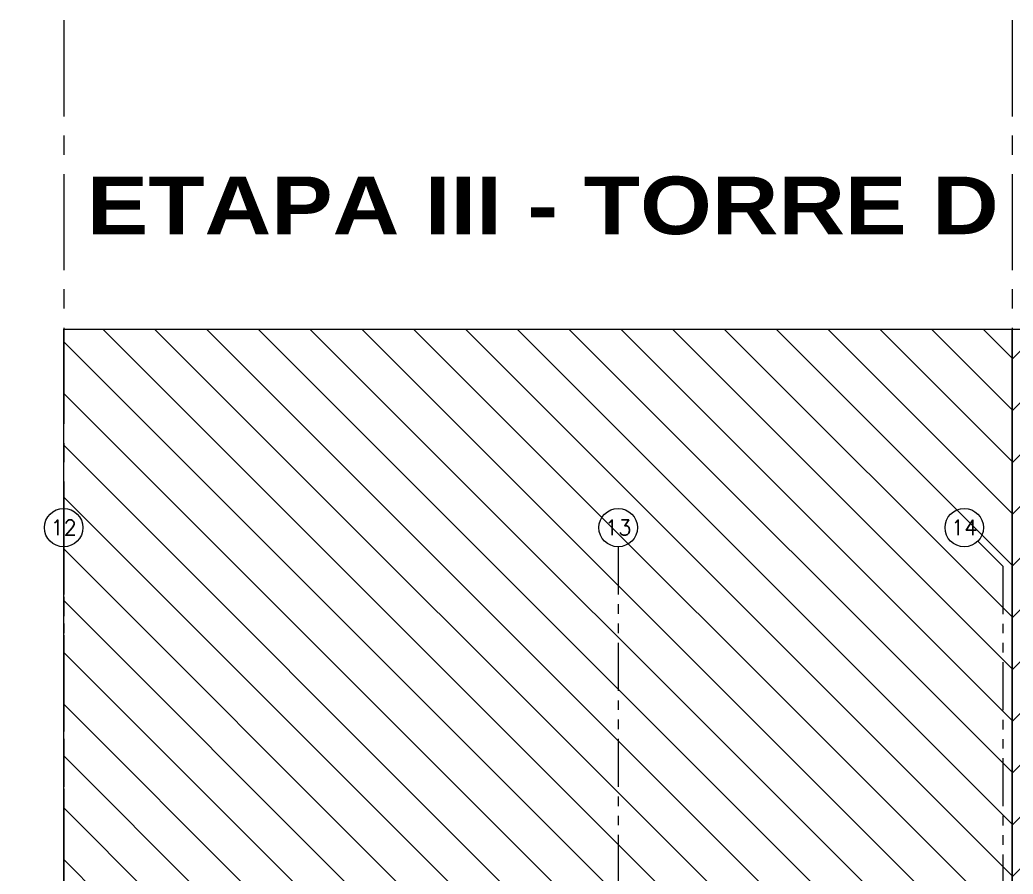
# Model space of a CAD drawing. Header units: millimetres. Extents: x 226317 to 226469, y 8188100 to 8188260.
# Drawn here: x 226414.7 to 226427.62, y 8188209.19 to 8188220.31 of the extents above; entities that cross this region are included whole.
import ezdxf
from ezdxf.enums import TextEntityAlignment as Align

# ---------------------------------------------------------------- set-up
doc = ezdxf.new("R2010")
doc.units = ezdxf.units.MM
for name, pattern in [('CENTER', [2, 1.25, -0.25, 0.25, -0.25]), ('HIDDEN2', [0.1875, 0.125, -0.0625]), ('PHANTOM', [2.5, 1.25, -0.25, 0.25, -0.25, 0.25, -0.25]), ('PHANTOM2', [1.25, 0.625, -0.125, 0.125, -0.125, 0.125, -0.125])]:
    doc.linetypes.add(name, pattern=pattern)
for name, color, linetype in [('A-EJES', 8, 'PHANTOM'), ('A-ESTRUCTURA-HATCH', 8, 'Continuous'), ('A-PROYECCIONES', 8, 'HIDDEN2')]:
    doc.layers.add(name, color=color, linetype=linetype)
doc.layers.add('A-ETAPAS', color=8, linetype='Continuous', lineweight=35, plot=False)
doc.styles.add('R160-75', font='ariblk.ttf', dxfattribs={"height": 0.6})
doc.styles.add('ROMANS', font='ROMANS.shx', dxfattribs={"oblique": 10})

# ---------------------------------------------------------------- blocks, each defined once
blk = doc.blocks.new('EST P1')
at = {"layer": 'A-ESTRUCTURA-HATCH', "lineweight": 0}
h = blk.add_hatch(dxfattribs=at)
h.set_pattern_fill('ANSI31', color=8, scale=0.02)
h.set_pattern_definition([(45, (-226392.07709, -8188203.05961), (-0.04490128060535, 0.04490128060535), [])])
h.paths.add_polyline_path([(-3.61, 5.05), (-3.61, 4.85), (-44.785, 4.85), (-44.785, -0.15), (-46.99, -0.15), (-46.99, -11.15), (-3.61, -11.15), (-3.61, -11.4), (-47.24, -11.4), (-47.24, 0.15), (-45.035, 0.15), (-45.035, 5.05)])
h.paths.add_polyline_path([(5.876, 4.85), (5.876, 5.05), (35.53, 5.05), (35.53, 4.85)])
h.paths.add_polyline_path([(47.915, 5.05), (35.58, 5.05), (35.58, 4.85), (47.915, 4.85)])
h.paths.add_polyline_path([(51.865, 4.85), (53.376, 4.85), (53.376, 5.05), (51.865, 5.05)])
edge = h.paths.add_edge_path()
edge.add_arc((63.301, -0.15), 9.7, 360, 540)
edge.add_line((53.601, -0.15), (53.801, -0.15))
edge.add_arc((63.301, -0.15), 9.5, 0.9047, 180, ccw=False)
edge.add_line((72.799, 0), (70.351, 0))
edge.add_line((70.351, 0), (70.351, -0.15))
edge.add_line((70.351, -0.15), (73.001, -0.15))
edge = h.paths.add_edge_path(flags=0)
edge.add_arc((63.301, -0.15), 3.3, 0.0009, 49.9947)
edge.add_line((65.422, 2.378), (65.422, -0.15))
edge.add_line((65.422, -0.15), (65.272, -0.15))
edge.add_line((65.272, -0.15), (65.272, 2.496))
edge.add_arc((63.301, -0.15), 3.3, 53.3166, 180)
edge.add_line((60.001, -0.15), (59.801, -0.15))
edge.add_arc((63.301, -0.15), 3.5, 2.4574, 179.9999, ccw=False)
edge.add_line((66.797, 0), (69.451, 0))
edge.add_line((69.451, 0), (69.451, -0.15))
edge.add_line((69.451, -0.15), (66.601, -0.15))
h.paths.add_polyline_path([(-3.56, -11.15), (35.53, -11.15), (35.53, -11.4), (-3.56, -11.4)])
h.paths.add_polyline_path([(35.58, -11.15), (71.88, -11.15), (71.88, -11.4), (35.58, -11.4)])
blk = doc.blocks.new('EJES 1P')
at = {"layer": 'A-EJES', "color": 8, "linetype": 'PHANTOM2', "lineweight": 0}
blk.add_line((80.091, 5.416), (80.414, 5.092), dxfattribs=at)
for points in [[(68.204, 5.345), (68.204, -4.158)], [(75.414, 5.345), (75.414, -4.158)], [(80.414, 5.092), (80.414, -4.158)]]:
    blk.add_lwpolyline(points, dxfattribs=at)
at = {"layer": 'A-EJES', "color": 8, "linetype": 'Continuous', "lineweight": 0}
for centre in [(68.204, 5.592), (75.414, 5.592), (79.914, 5.592)]:
    blk.add_circle(centre, 0.25, dxfattribs=at)
at = {"layer": 'A-EJES', "color": 8, "linetype": 'Continuous', "lineweight": 0, "style": 'ROMANS'}
for s, p in [('12', (68.204, 5.592)), ('13', (75.414, 5.592)), ('14', (79.914, 5.592))]:
    blk.add_text(s, height=0.2, dxfattribs=at).set_placement(p, align=Align.MIDDLE_CENTER)
blk = doc.blocks.new('arq. estac.')
at = {"layer": 'A-ETAPAS', "color": 8, "linetype": 'CENTER', "lineweight": 0}
for p, q in [((226710.694, 8188264.946), (226710.694, 8188104.966)), ((226723.029, 8188264.946), (226723.029, 8188104.966))]:
    blk.add_line(p, q, dxfattribs=at)
at = {"color": 8, "lineweight": 0}
blk.add_blockref('EST P1', (226687.499, 8188207.704), dxfattribs=at)
at = {"layer": 'A-PROYECCIONES'}
blk.add_blockref('EJES 1P', (226642.49, 8188212.754), dxfattribs=at)
at = {"layer": 'A-ETAPAS', "color": 8, "lineweight": 0, "style": 'R160-75'}
blk.add_text('ETAPA III - TORRE D', height=0.75, dxfattribs=at).set_placement((226716.923, 8188222.163), align=Align.CENTER)

msp = doc.modelspace()

# ---------------------------------------------------------------- block references
msp.add_blockref('arq. estac.', (-295.422, -4.646))

# ---------------------------------------------------------------- next in the draw order: hatches: boundary and pattern name
at = {"lineweight": 0}
h = msp.add_hatch(dxfattribs=at)
h.set_pattern_fill('ANSI31', color=8, scale=0.15, angle=90)
h.set_pattern_definition([(135, (223333.8228, 8186568.11445), (-0.336759605, -0.336759605), [])])
h.paths.add_polyline_path([(226415.272, 8188191.089), (226427.607, 8188191.089), (226427.607, 8188216.283), (226415.272, 8188216.283)])
h.paths.add_polyline_path([(226426.065, 8188201.422), (226426.065, 8188199.643), (226416.583, 8188199.643), (226416.583, 8188201.422)], flags=16)
h.paths.add_polyline_path([(226419.074, 8188199.974), (226423.574, 8188199.974), (226423.574, 8188200.361), (226419.074, 8188200.361)], flags=8)
h.paths.add_polyline_path([(226419.154, 8188200.339), (226423.494, 8188200.339), (226423.494, 8188200.727), (226419.154, 8188200.727)], flags=8)
h.paths.add_polyline_path([(226418.989, 8188200.703), (226423.659, 8188200.703), (226423.659, 8188201.091), (226418.989, 8188201.091)], flags=8)
h = msp.add_hatch(dxfattribs=at)
h.set_pattern_fill('ANSI31', color=8, scale=0.15)
h.set_pattern_definition([(45, (223326.37503, 8186568.11445), (-0.336759605, 0.336759605), [])])
h.paths.add_polyline_path([(226466.117, 8188216.283), (226427.607, 8188216.283), (226427.607, 8188191.089), (226466.117, 8188191.089)])
h.paths.add_polyline_path([(226442.121, 8188201.422), (226451.603, 8188201.422), (226451.603, 8188199.643), (226442.121, 8188199.643)], flags=16)
h.paths.add_polyline_path([(226444.612, 8188199.973), (226449.112, 8188199.973), (226449.112, 8188200.361), (226444.612, 8188200.361)], flags=8)
h.paths.add_polyline_path([(226444.692, 8188200.339), (226449.032, 8188200.339), (226449.032, 8188200.727), (226444.692, 8188200.727)], flags=8)
h.paths.add_polyline_path([(226444.526, 8188200.703), (226449.197, 8188200.703), (226449.197, 8188201.091), (226444.526, 8188201.091)], flags=8)

# ---------------------------------------------------------------- next in the draw order: linework, layer by layer
at = {"color": 8, "lineweight": 0}
for points in [[(226415.272, 8188216.283), (226427.607, 8188216.283), (226427.607, 8188191.089), (226415.272, 8188191.089)], [(226427.607, 8188216.283), (226466.117, 8188216.283), (226466.117, 8188191.089), (226427.607, 8188191.089)]]:
    msp.add_lwpolyline(points, close=True, dxfattribs=at)

doc.saveas('drawing.dxf')
